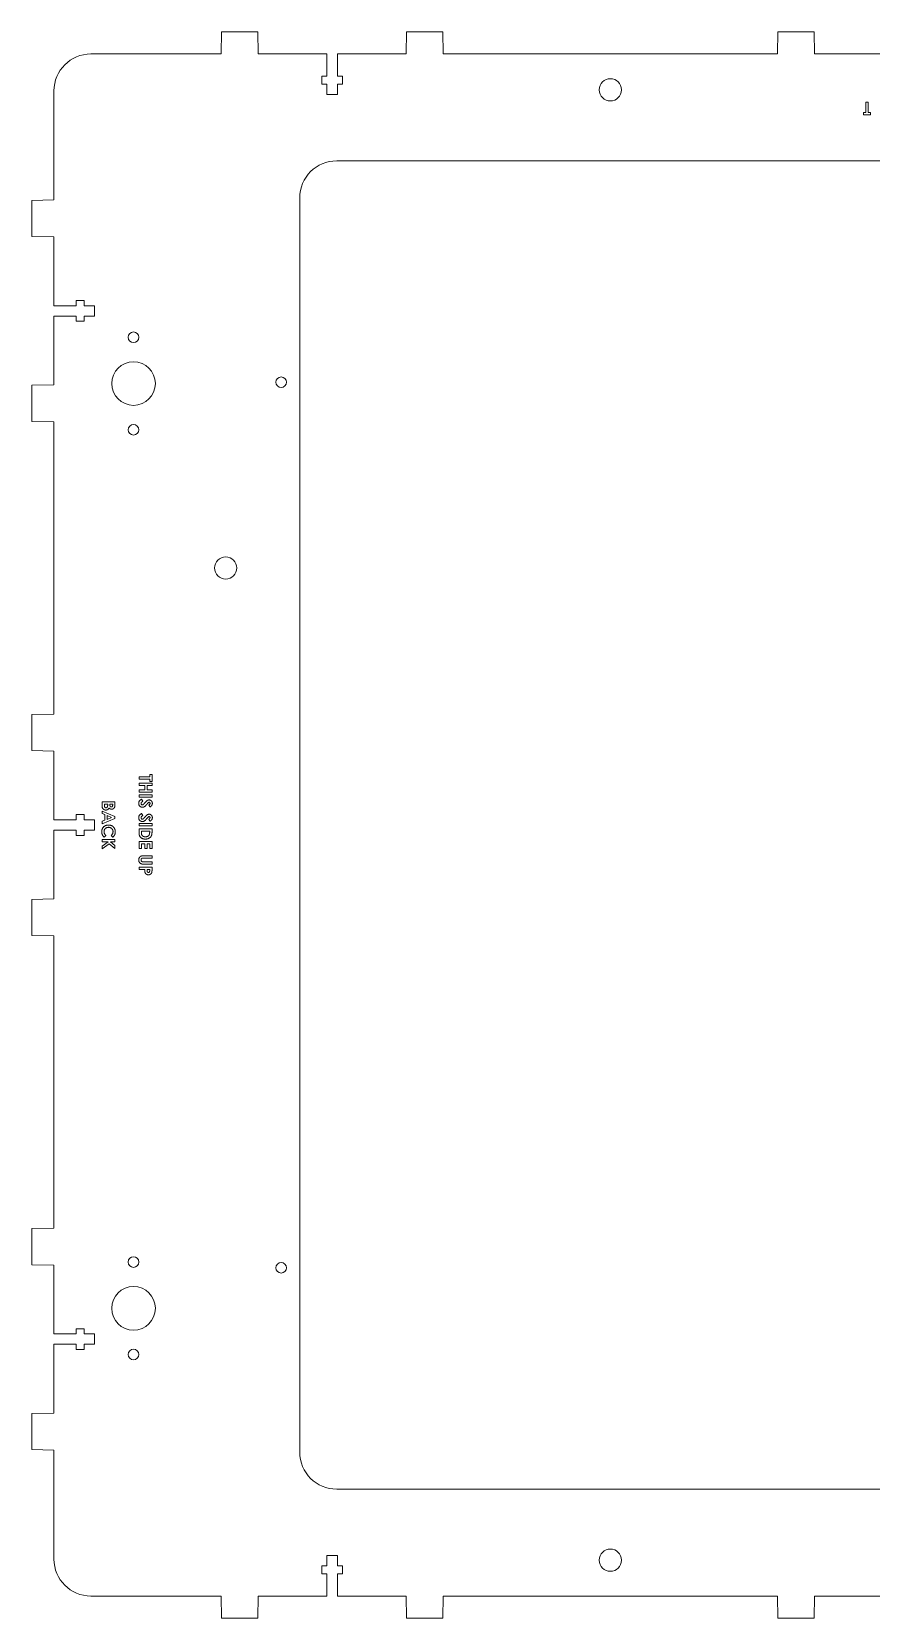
# Model space of a CAD drawing. Header units: millimetres. Extents: x -232 to 232, y -214 to 214.
# Drawn here: x -231.5 to -4.7, y -214.4 to 214.4 of the extents above; entities that cross this region are included whole.
import ezdxf

# ---------------------------------------------------------------- set-up
doc = ezdxf.new("R2010")
doc.units = ezdxf.units.MM

msp = doc.modelspace()

# ---------------------------------------------------------------- linework, layer by layer
at = {"color": 7, "linetype": 'Continuous', "lineweight": 15}
for p, q in [((-180.25, 214.45), (-180.35, 208.45)), ((-170.45, 214.45), (-180.25, 214.45)), ((-170.35, 208.45), (-170.45, 214.45)), ((-130.25, 214.45), (-130.35, 208.45)), ((-120.45, 214.45), (-130.25, 214.45)), ((-120.35, 208.45), (-120.45, 214.45)), ((-29.9, 214.45), (-30, 208.45)), ((-20.1, 214.45), (-29.9, 214.45)), ((-20, 208.45), (-20.1, 214.45)), ((-180.35, 208.45), (-215.53, 208.45)), ((-151.78, 208.45), (-170.35, 208.45)), ((-151.78, 208.45), (-151.78, 202.45)), ((-130.35, 208.45), (-148.93, 208.45)), ((-148.93, 202.45), (-148.93, 208.45)), ((-30, 208.45), (-120.35, 208.45)), ((-1.43, 208.45), (-20, 208.45)), ((-153.15, 202.45), (-153.15, 200.25)), ((-151.78, 202.45), (-153.15, 202.45)), ((-147.55, 202.45), (-148.93, 202.45)), ((-147.55, 200.25), (-147.55, 202.45)), ((-225.53, 198.45), (-225.53, 168.97)), ((-153.15, 200.25), (-151.78, 200.25)), ((-151.78, 200.25), (-151.78, 197.45)), ((-151.78, 197.45), (-148.93, 197.45)), ((-148.93, 200.25), (-147.55, 200.25)), ((-148.93, 197.45), (-148.93, 200.25)), ((-6.17, 192.58), (-6.17, 195.45)), ((-6.17, 195.45), (-5.54, 195.45)), ((-5.54, 195.45), (-5.54, 192.58)), ((-6.8, 191.95), (-6.8, 192.58)), ((-6.8, 192.58), (-6.17, 192.58)), ((-4.91, 191.95), (-6.8, 191.95)), ((-5.54, 192.58), (-4.91, 192.58)), ((-4.91, 192.58), (-4.91, 191.95)), ((186.62, 179.55), (-149.12, 179.55)), ((-225.53, 168.97), (-231.53, 168.87)), ((-231.53, 168.87), (-231.53, 159.07)), ((-159.12, 169.55), (-159.12, -169.55)), ((-231.53, 159.07), (-225.53, 158.97)), ((-225.53, 158.97), (-225.53, 140.39)), ((-219.53, 140.39), (-219.53, 141.77)), ((-219.53, 141.77), (-217.32, 141.77)), ((-217.32, 141.77), (-217.32, 140.39)), ((-225.53, 140.39), (-219.53, 140.39)), ((-219.53, 137.54), (-225.53, 137.54)), ((-225.53, 137.54), (-225.53, 118.97)), ((-219.53, 136.17), (-219.53, 137.54)), ((-217.32, 140.39), (-214.53, 140.39)), ((-214.53, 137.54), (-217.32, 137.54)), ((-217.32, 137.54), (-217.32, 136.17)), ((-214.53, 140.39), (-214.53, 137.54)), ((-217.32, 136.17), (-219.53, 136.17)), ((-225.53, 118.97), (-231.53, 118.87)), ((-231.53, 118.87), (-231.53, 109.07)), ((-231.53, 109.07), (-225.53, 108.97)), ((-225.53, 108.97), (-225.53, 30)), ((-225.53, 30), (-231.53, 29.9)), ((-231.53, 29.9), (-231.53, 20.1)), ((-231.53, 20.1), (-225.53, 20)), ((-225.53, 20), (-225.53, 1.43)), ((-202.53, 12.43), (-202.53, 13.06)), ((-202.53, 13.06), (-199.65, 13.06)), ((-199.65, 13.06), (-199.65, 13.69)), ((-199.65, 13.69), (-199.03, 13.69)), ((-199.03, 13.69), (-199.03, 11.8)), ((-199.65, 12.43), (-202.53, 12.43)), ((-202.53, 10.68), (-202.53, 11.31)), ((-202.53, 11.31), (-199.03, 11.31)), ((-201, 10.68), (-202.53, 10.68)), ((-202.53, 8.84), (-202.53, 9.47)), ((-202.53, 9.47), (-201, 9.47)), ((-199.03, 8.84), (-202.53, 8.84)), ((-201, 9.47), (-201, 10.68)), ((-199.03, 10.68), (-200.37, 10.68)), ((-200.37, 10.68), (-200.37, 9.47)), ((-200.37, 9.47), (-199.03, 9.47)), ((-199.65, 11.8), (-199.65, 12.43)), ((-199.03, 11.8), (-199.65, 11.8)), ((-199.03, 11.31), (-199.03, 10.68)), ((-199.03, 9.47), (-199.03, 8.84)), ((-212.53, 5.25), (-212.53, 6.24)), ((-212.53, 6.24), (-209.03, 6.24)), ((-211, 5.61), (-211.9, 5.61)), ((-211.9, 5.61), (-211.9, 5.43)), ((-211, 5.46), (-211, 5.61)), ((-209.65, 5.61), (-210.42, 5.61)), ((-210.42, 5.61), (-210.42, 5.44)), ((-209.65, 5.41), (-209.65, 5.61)), ((-209.03, 6.24), (-209.03, 5.68)), ((-202.53, 7.49), (-202.53, 8.12)), ((-202.53, 8.12), (-199.03, 8.12)), ((-199.03, 7.49), (-202.53, 7.49)), ((-201.87, 6.96), (-201.54, 6.4)), ((-199.49, 4.89), (-199.92, 5.36)), ((-199.03, 8.12), (-199.03, 7.49)), ((-225.53, 1.43), (-219.53, 1.43)), ((-219.53, 1.43), (-219.53, 2.8)), ((-219.53, 2.8), (-217.32, 2.8)), ((-217.32, 2.8), (-217.32, 1.43)), ((-217.32, 1.43), (-214.53, 1.43)), ((-214.53, 1.43), (-214.53, -1.43)), ((-212.53, 3.08), (-212.53, 3.75)), ((-212.53, 3.75), (-209.03, 2.33)), ((-211.81, 2.8), (-212.53, 3.08)), ((-209.03, 1.75), (-212.53, 0.34)), ((-212.53, 1.01), (-211.81, 1.28)), ((-212.53, 0.34), (-212.53, 1.01)), ((-211.81, 1.28), (-211.81, 2.8)), ((-211.18, 2.57), (-211.18, 1.52)), ((-209.96, 2.04), (-211.18, 2.57)), ((-211.18, 1.52), (-209.96, 2.04)), ((-209.03, 2.33), (-209.03, 1.75)), ((-202.53, -0.22), (-202.53, 0.4)), ((-202.53, 0.4), (-199.03, 0.4)), ((-201.87, 3.1), (-201.54, 2.54)), ((-199.49, 1.03), (-199.92, 1.5)), ((-199.03, 0.4), (-199.03, -0.22)), ((-219.53, -1.43), (-225.53, -1.43)), ((-225.53, -1.43), (-225.53, -20)), ((-219.53, -2.8), (-219.53, -1.43)), ((-217.32, -2.8), (-219.53, -2.8)), ((-214.53, -1.43), (-217.32, -1.43)), ((-217.32, -1.43), (-217.32, -2.8)), ((-212.53, -4.58), (-212.53, -3.95)), ((-212.53, -3.95), (-209.03, -3.95)), ((-211.48, -2.86), (-211.95, -3.31)), ((-209.63, -3.32), (-210.07, -2.86)), ((-209.03, -3.95), (-209.03, -4.58)), ((-199.03, -0.22), (-202.53, -0.22)), ((-202.53, -1.84), (-202.53, -1.03)), ((-202.53, -1.03), (-199.03, -1.03)), ((-199.65, -1.66), (-201.9, -1.66)), ((-201.9, -1.66), (-201.9, -1.99)), ((-199.65, -1.9), (-199.65, -1.66)), ((-199.03, -1.03), (-199.03, -1.82)), ((-212.53, -5.73), (-210.88, -4.58)), ((-210.88, -4.58), (-212.53, -4.58)), ((-210.57, -5.12), (-212.53, -6.48)), ((-212.53, -6.48), (-212.53, -5.73)), ((-209.03, -6.36), (-210.57, -5.12)), ((-209.03, -4.58), (-210.26, -4.58)), ((-210.26, -4.58), (-209.03, -5.57)), ((-209.03, -5.57), (-209.03, -6.36)), ((-202.53, -6.33), (-202.53, -4.44)), ((-202.53, -4.44), (-199.03, -4.44)), ((-201.9, -6.33), (-202.53, -6.33)), ((-200.95, -5.07), (-201.9, -5.07)), ((-201.9, -5.07), (-201.9, -6.33)), ((-201.11, -8.3), (-199.03, -8.3)), ((-200.95, -6.33), (-200.95, -5.07)), ((-200.33, -6.33), (-200.95, -6.33)), ((-199.65, -5.07), (-200.33, -5.07)), ((-200.33, -5.07), (-200.33, -6.33)), ((-199.65, -6.33), (-199.65, -5.07)), ((-199.03, -6.33), (-199.65, -6.33)), ((-199.03, -4.44), (-199.03, -6.33)), ((-199.03, -8.3), (-199.03, -8.93)), ((-202.53, -12.03), (-202.53, -11.4)), ((-202.53, -11.4), (-199.03, -11.4)), ((-201, -12.03), (-202.53, -12.03)), ((-199.03, -8.93), (-201.3, -8.93)), ((-201.22, -9.96), (-199.03, -9.96)), ((-199.03, -10.59), (-201.11, -10.59)), ((-199.65, -12.03), (-200.37, -12.03)), ((-200.37, -12.03), (-200.37, -12.25)), ((-199.65, -12.22), (-199.65, -12.03)), ((-199.03, -9.96), (-199.03, -10.59)), ((-199.03, -11.4), (-199.03, -12.1)), ((-225.53, -20), (-231.53, -20.1)), ((-231.53, -20.1), (-231.53, -29.9)), ((-231.53, -29.9), (-225.53, -30)), ((-225.53, -30), (-225.53, -108.97)), ((-225.53, -108.97), (-231.53, -109.07)), ((-231.53, -109.07), (-231.53, -118.87)), ((-231.53, -118.87), (-225.53, -118.97)), ((-225.53, -118.97), (-225.53, -137.54)), ((-219.53, -137.54), (-219.53, -136.17)), ((-219.53, -136.17), (-217.32, -136.17)), ((-217.32, -136.17), (-217.32, -137.54)), ((-225.53, -137.54), (-219.53, -137.54)), ((-219.53, -140.39), (-225.53, -140.39)), ((-225.53, -140.39), (-225.53, -158.97)), ((-219.53, -141.77), (-219.53, -140.39)), ((-217.32, -137.54), (-214.53, -137.54)), ((-214.53, -140.39), (-217.32, -140.39)), ((-217.32, -140.39), (-217.32, -141.77)), ((-214.53, -137.54), (-214.53, -140.39)), ((-217.32, -141.77), (-219.53, -141.77)), ((-225.53, -158.97), (-231.53, -159.07)), ((-231.53, -159.07), (-231.53, -168.87)), ((-231.53, -168.87), (-225.53, -168.97)), ((-225.53, -168.97), (-225.53, -198.45)), ((-149.12, -179.55), (186.62, -179.55)), ((-153.15, -202.45), (-153.15, -200.25)), ((-153.15, -200.25), (-151.78, -200.25)), ((-151.78, -200.25), (-151.78, -197.45)), ((-151.78, -197.45), (-148.93, -197.45)), ((-148.93, -197.45), (-148.93, -200.25)), ((-148.93, -200.25), (-147.55, -200.25)), ((-147.55, -200.25), (-147.55, -202.45)), ((-151.78, -202.45), (-153.15, -202.45)), ((-151.78, -208.45), (-151.78, -202.45)), ((-147.55, -202.45), (-148.93, -202.45)), ((-148.93, -202.45), (-148.93, -208.45)), ((-215.53, -208.45), (-180.35, -208.45)), ((-180.35, -208.45), (-180.25, -214.45)), ((-170.45, -214.45), (-170.35, -208.45)), ((-170.35, -208.45), (-151.78, -208.45)), ((-148.93, -208.45), (-130.35, -208.45)), ((-130.35, -208.45), (-130.25, -214.45)), ((-120.45, -214.45), (-120.35, -208.45)), ((-120.35, -208.45), (-30, -208.45)), ((-30, -208.45), (-29.9, -214.45)), ((-20.1, -214.45), (-20, -208.45)), ((-20, -208.45), (-1.43, -208.45)), ((-170.45, -214.45), (-180.25, -214.45)), ((-120.45, -214.45), (-130.25, -214.45)), ((-20.1, -214.45), (-29.9, -214.45))]:
    msp.add_line(p, q, dxfattribs=at)
for centre, radius in [((-75.17, 198.75), 3), ((-204.03, 131.85), 1.43), ((-204.03, 119.35), 5.9), ((-164.12, 119.7), 1.43), ((-204.03, 106.85), 1.43), ((-179.12, 69.48), 3), ((-204.03, -118.15), 1.43), ((-164.12, -119.7), 1.43), ((-204.03, -130.65), 5.9), ((-204.03, -143.15), 1.43), ((-75.17, -198.75), 3)]:
    msp.add_circle(centre, radius, dxfattribs=at)
for centre, start, end in [((-215.53, 198.45), 90, 180), ((-149.12, 169.55), 90, 180), ((-149.12, -169.55), 180, 270), ((-215.53, -198.45), 180, 270)]:
    msp.add_arc(centre, 10, start, end, dxfattribs=at)
for points, knots in [([(-211.51, 4.04), (-211.56, 4.04), (-211.65, 4.04), (-211.79, 4.07), (-211.92, 4.12), (-212.05, 4.19), (-212.16, 4.27), (-212.26, 4.36), (-212.34, 4.47), (-212.4, 4.57), (-212.44, 4.65), (-212.46, 4.72), (-212.48, 4.79), (-212.5, 4.88), (-212.51, 4.96), (-212.52, 5.05), (-212.52, 5.15), (-212.52, 5.22), (-212.53, 5.25)], [0, 0, 0, 0, 0.080261, 0.158474, 0.236207, 0.315056, 0.393175, 0.468687, 0.542738, 0.617328, 0.655986, 0.697072, 0.740691, 0.786724, 0.835575, 0.887247, 0.941896, 1, 1, 1, 1]), ([(-211.9, 5.43), (-211.9, 5.39), (-211.9, 5.32), (-211.89, 5.23), (-211.88, 5.14), (-211.87, 5.06), (-211.86, 4.98), (-211.84, 4.92), (-211.82, 4.87), (-211.79, 4.82), (-211.77, 4.79), (-211.74, 4.75), (-211.7, 4.73), (-211.66, 4.71), (-211.62, 4.69), (-211.58, 4.68), (-211.54, 4.67), (-211.5, 4.67), (-211.49, 4.67)], [0, 0, 0, 0, 0.109567, 0.210657, 0.302002, 0.385143, 0.459013, 0.524719, 0.583227, 0.634208, 0.681186, 0.726275, 0.770113, 0.81408, 0.857994, 0.903339, 0.950545, 1, 1, 1, 1]), ([(-210.61, 4.63), (-210.62, 4.6), (-210.65, 4.55), (-210.69, 4.48), (-210.73, 4.42), (-210.78, 4.36), (-210.83, 4.31), (-210.88, 4.26), (-210.93, 4.22), (-210.98, 4.18), (-211.04, 4.15), (-211.1, 4.12), (-211.16, 4.09), (-211.23, 4.07), (-211.3, 4.06), (-211.37, 4.05), (-211.44, 4.04), (-211.49, 4.04), (-211.51, 4.04)], [0, 0, 0, 0, 0.072777, 0.142695, 0.20945, 0.274662, 0.337276, 0.397637, 0.457383, 0.51563, 0.573128, 0.631071, 0.689567, 0.748793, 0.809263, 0.870741, 0.934278, 1, 1, 1, 1]), ([(-211.49, 4.67), (-211.47, 4.67), (-211.43, 4.67), (-211.38, 4.68), (-211.33, 4.69), (-211.28, 4.71), (-211.24, 4.74), (-211.2, 4.77), (-211.16, 4.81), (-211.13, 4.85), (-211.1, 4.9), (-211.07, 4.96), (-211.05, 5.02), (-211.03, 5.1), (-211.02, 5.18), (-211.01, 5.26), (-211, 5.36), (-211, 5.42), (-211, 5.46)], [0, 0, 0, 0, 0.052819, 0.102878, 0.151678, 0.199551, 0.247191, 0.295684, 0.345734, 0.397981, 0.453756, 0.514105, 0.579148, 0.650083, 0.727487, 0.811477, 0.902489, 1, 1, 1, 1]), ([(-209.94, 4.26), (-209.97, 4.26), (-210.04, 4.27), (-210.13, 4.28), (-210.22, 4.31), (-210.31, 4.35), (-210.39, 4.4), (-210.47, 4.46), (-210.54, 4.54), (-210.59, 4.6), (-210.61, 4.63)], [0, 0, 0, 0, 0.1233009, 0.2428483, 0.3594093, 0.4755617, 0.5943988, 0.720186, 0.855107, 1, 1, 1, 1]), ([(-210.42, 5.44), (-210.42, 5.42), (-210.42, 5.38), (-210.41, 5.31), (-210.4, 5.25), (-210.39, 5.2), (-210.38, 5.15), (-210.36, 5.1), (-210.34, 5.06), (-210.3, 5.02), (-210.26, 4.97), (-210.19, 4.92), (-210.11, 4.9), (-210.05, 4.89), (-210.02, 4.89)], [0, 0, 0, 0, 0.088765, 0.171355, 0.248082, 0.32112, 0.38886, 0.452062, 0.51223, 0.569578, 0.676977, 0.78104, 0.886932, 1, 1, 1, 1]), ([(-210.02, 4.89), (-209.99, 4.89), (-209.94, 4.89), (-209.87, 4.92), (-209.8, 4.96), (-209.76, 5.01), (-209.73, 5.05), (-209.71, 5.09), (-209.69, 5.14), (-209.68, 5.18), (-209.67, 5.23), (-209.66, 5.29), (-209.65, 5.35), (-209.65, 5.39), (-209.65, 5.41)], [0, 0, 0, 0, 0.11231, 0.217147, 0.320714, 0.428659, 0.486092, 0.546538, 0.610628, 0.678603, 0.751055, 0.828597, 0.911511, 1, 1, 1, 1]), ([(-209.09, 4.96), (-209.09, 4.94), (-209.11, 4.88), (-209.14, 4.81), (-209.17, 4.74), (-209.21, 4.67), (-209.25, 4.61), (-209.29, 4.55), (-209.34, 4.5), (-209.4, 4.45), (-209.46, 4.41), (-209.52, 4.37), (-209.58, 4.34), (-209.65, 4.31), (-209.72, 4.29), (-209.79, 4.27), (-209.86, 4.26), (-209.91, 4.26), (-209.94, 4.26)], [0, 0, 0, 0, 0.068753, 0.134916, 0.199731, 0.262986, 0.325373, 0.387355, 0.449429, 0.511142, 0.5725, 0.633108, 0.692895, 0.752379, 0.812729, 0.873473, 0.935773, 1, 1, 1, 1]), ([(-209.03, 5.68), (-209.03, 5.64), (-209.03, 5.56), (-209.03, 5.45), (-209.03, 5.35), (-209.04, 5.26), (-209.05, 5.17), (-209.06, 5.09), (-209.07, 5.03), (-209.08, 4.98), (-209.09, 4.96)], [0, 0, 0, 0, 0.163996, 0.31733, 0.458061, 0.588186, 0.707951, 0.816321, 0.913584, 1, 1, 1, 1]), ([(-202.61, 5.85), (-202.61, 5.88), (-202.61, 5.94), (-202.6, 6.03), (-202.59, 6.11), (-202.57, 6.19), (-202.55, 6.27), (-202.51, 6.35), (-202.48, 6.42), (-202.44, 6.49), (-202.39, 6.56), (-202.33, 6.62), (-202.27, 6.68), (-202.2, 6.74), (-202.13, 6.8), (-202.05, 6.86), (-201.96, 6.91), (-201.9, 6.94), (-201.87, 6.96)], [0, 0, 0, 0, 0.06356, 0.125885, 0.186265, 0.245009, 0.303398, 0.360818, 0.418085, 0.47554, 0.533815, 0.593678, 0.655095, 0.718735, 0.784946, 0.853503, 0.925173, 1, 1, 1, 1]), ([(-201.62, 4.8), (-201.65, 4.8), (-201.72, 4.8), (-201.82, 4.82), (-201.92, 4.84), (-202.01, 4.87), (-202.1, 4.91), (-202.18, 4.96), (-202.26, 5.02), (-202.33, 5.09), (-202.4, 5.17), (-202.46, 5.25), (-202.51, 5.34), (-202.55, 5.43), (-202.58, 5.53), (-202.6, 5.63), (-202.61, 5.74), (-202.61, 5.81), (-202.61, 5.85)], [0, 0, 0, 0, 0.065193, 0.12791, 0.189023, 0.248512, 0.307568, 0.366978, 0.426948, 0.4883, 0.550066, 0.611349, 0.67219, 0.734048, 0.796945, 0.862267, 0.929634, 1, 1, 1, 1]), ([(-201.54, 6.4), (-201.57, 6.38), (-201.64, 6.34), (-201.73, 6.28), (-201.81, 6.21), (-201.87, 6.14), (-201.92, 6.06), (-201.96, 5.99), (-201.98, 5.91), (-201.99, 5.86), (-201.99, 5.83)], [0, 0, 0, 0, 0.160458, 0.307612, 0.442139, 0.566229, 0.681222, 0.789558, 0.895029, 1, 1, 1, 1]), ([(-201.99, 5.83), (-201.99, 5.8), (-201.98, 5.75), (-201.96, 5.67), (-201.93, 5.6), (-201.89, 5.54), (-201.84, 5.49), (-201.78, 5.46), (-201.72, 5.43), (-201.68, 5.43), (-201.65, 5.43)], [0, 0, 0, 0, 0.141922, 0.275349, 0.405274, 0.536299, 0.66224, 0.777967, 0.88833, 1, 1, 1, 1]), ([(-201.65, 5.43), (-201.63, 5.43), (-201.59, 5.43), (-201.53, 5.45), (-201.47, 5.48), (-201.42, 5.51), (-201.38, 5.54), (-201.35, 5.57), (-201.31, 5.61), (-201.26, 5.65), (-201.22, 5.71), (-201.16, 5.76), (-201.11, 5.83), (-201.07, 5.87), (-201.05, 5.89)], [0, 0, 0, 0, 0.076338, 0.155074, 0.238325, 0.327891, 0.378865, 0.43968, 0.509886, 0.588921, 0.677472, 0.775572, 0.882649, 1, 1, 1, 1]), ([(-200.82, 5.16), (-200.85, 5.13), (-200.91, 5.07), (-201.01, 5), (-201.11, 4.93), (-201.21, 4.88), (-201.3, 4.85), (-201.41, 4.82), (-201.51, 4.8), (-201.58, 4.8), (-201.62, 4.8)], [0, 0, 0, 0, 0.1508106, 0.289911, 0.4174979, 0.5355969, 0.6488034, 0.7624408, 0.8798446, 1, 1, 1, 1]), ([(-201.05, 5.89), (-201.01, 5.94), (-200.94, 6.02), (-200.83, 6.14), (-200.73, 6.25), (-200.64, 6.35), (-200.55, 6.43), (-200.47, 6.51), (-200.4, 6.56), (-200.31, 6.63), (-200.21, 6.69), (-200.08, 6.74), (-199.95, 6.77), (-199.87, 6.77), (-199.82, 6.78)], [0, 0, 0, 0, 0.112135, 0.215221, 0.309931, 0.395996, 0.473179, 0.541879, 0.602267, 0.654475, 0.747781, 0.835263, 0.918918, 1, 1, 1, 1]), ([(-200.41, 5.61), (-200.44, 5.58), (-200.49, 5.53), (-200.55, 5.45), (-200.62, 5.38), (-200.67, 5.32), (-200.72, 5.27), (-200.76, 5.22), (-200.79, 5.19), (-200.81, 5.17), (-200.82, 5.16)], [0, 0, 0, 0, 0.192953, 0.366184, 0.520457, 0.655012, 0.770624, 0.865677, 0.942675, 1, 1, 1, 1]), ([(-199.96, 6.09), (-199.97, 6.08), (-199.99, 6.06), (-200.03, 6.03), (-200.08, 5.98), (-200.13, 5.93), (-200.19, 5.86), (-200.26, 5.79), (-200.33, 5.71), (-200.38, 5.65), (-200.41, 5.61)], [0, 0, 0, 0, 0.059234, 0.136348, 0.233803, 0.34864, 0.483185, 0.635971, 0.809245, 1, 1, 1, 1]), ([(-199.79, 6.15), (-199.81, 6.15), (-199.84, 6.15), (-199.88, 6.13), (-199.92, 6.12), (-199.95, 6.1), (-199.96, 6.09)], [0, 0, 0, 0, 0.241881, 0.487115, 0.737838, 1, 1, 1, 1]), ([(-199.92, 5.36), (-199.89, 5.38), (-199.84, 5.42), (-199.77, 5.48), (-199.7, 5.54), (-199.65, 5.61), (-199.61, 5.67), (-199.58, 5.73), (-199.57, 5.8), (-199.56, 5.84), (-199.56, 5.86)], [0, 0, 0, 0, 0.162432, 0.311848, 0.448466, 0.574275, 0.689054, 0.797558, 0.900286, 1, 1, 1, 1]), ([(-199.82, 6.78), (-199.79, 6.77), (-199.73, 6.77), (-199.65, 6.76), (-199.56, 6.74), (-199.48, 6.71), (-199.41, 6.67), (-199.33, 6.63), (-199.26, 6.57), (-199.2, 6.51), (-199.13, 6.44), (-199.08, 6.37), (-199.04, 6.3), (-199, 6.22), (-198.97, 6.13), (-198.95, 6.04), (-198.94, 5.95), (-198.94, 5.89), (-198.94, 5.86)], [0, 0, 0, 0, 0.063185, 0.124481, 0.184877, 0.244614, 0.304595, 0.365488, 0.427421, 0.49161, 0.55586, 0.618978, 0.68088, 0.742424, 0.804953, 0.868227, 0.932874, 1, 1, 1, 1]), ([(-199.56, 5.86), (-199.56, 5.88), (-199.57, 5.92), (-199.58, 5.98), (-199.6, 6.03), (-199.63, 6.07), (-199.67, 6.1), (-199.71, 6.13), (-199.75, 6.14), (-199.78, 6.15), (-199.79, 6.15)], [0, 0, 0, 0, 0.1481263, 0.2859929, 0.4166344, 0.5473799, 0.6715828, 0.7844007, 0.8932656, 1, 1, 1, 1]), ([(-198.94, 5.86), (-198.94, 5.82), (-198.94, 5.73), (-198.96, 5.61), (-199, 5.49), (-199.04, 5.4), (-199.09, 5.32), (-199.13, 5.26), (-199.17, 5.2), (-199.23, 5.14), (-199.28, 5.08), (-199.35, 5.02), (-199.42, 4.95), (-199.47, 4.91), (-199.49, 4.89)], [0, 0, 0, 0, 0.106906, 0.212967, 0.319763, 0.429089, 0.485862, 0.546561, 0.611431, 0.679818, 0.753594, 0.83076, 0.913137, 1, 1, 1, 1]), ([(-202.61, 1.99), (-202.61, 2.02), (-202.61, 2.08), (-202.6, 2.17), (-202.59, 2.25), (-202.57, 2.34), (-202.55, 2.41), (-202.51, 2.49), (-202.48, 2.56), (-202.44, 2.63), (-202.39, 2.7), (-202.33, 2.76), (-202.27, 2.82), (-202.2, 2.88), (-202.13, 2.94), (-202.05, 3), (-201.96, 3.05), (-201.9, 3.08), (-201.87, 3.1)], [0, 0, 0, 0, 0.06356, 0.125885, 0.186265, 0.245009, 0.303398, 0.360818, 0.418085, 0.47554, 0.533815, 0.593678, 0.655095, 0.718735, 0.784946, 0.853503, 0.925173, 1, 1, 1, 1]), ([(-201.62, 0.94), (-201.65, 0.94), (-201.72, 0.94), (-201.82, 0.96), (-201.92, 0.98), (-202.01, 1.01), (-202.1, 1.05), (-202.18, 1.1), (-202.26, 1.16), (-202.33, 1.23), (-202.4, 1.31), (-202.46, 1.39), (-202.51, 1.48), (-202.55, 1.57), (-202.58, 1.67), (-202.6, 1.77), (-202.61, 1.88), (-202.61, 1.96), (-202.61, 1.99)], [0, 0, 0, 0, 0.0651926, 0.1279104, 0.189023, 0.2485123, 0.3075682, 0.3669777, 0.4269483, 0.4882995, 0.5500665, 0.6113494, 0.6721904, 0.7340476, 0.7969447, 0.862267, 0.9296344, 1, 1, 1, 1]), ([(-201.54, 2.54), (-201.57, 2.52), (-201.64, 2.48), (-201.73, 2.42), (-201.81, 2.35), (-201.87, 2.28), (-201.92, 2.21), (-201.96, 2.13), (-201.98, 2.05), (-201.99, 2), (-201.99, 1.97)], [0, 0, 0, 0, 0.160458, 0.307612, 0.442139, 0.566229, 0.681222, 0.789558, 0.895029, 1, 1, 1, 1]), ([(-201.99, 1.97), (-201.99, 1.94), (-201.98, 1.89), (-201.96, 1.81), (-201.93, 1.74), (-201.89, 1.69), (-201.84, 1.63), (-201.78, 1.6), (-201.72, 1.57), (-201.68, 1.57), (-201.65, 1.57)], [0, 0, 0, 0, 0.141922, 0.275349, 0.405274, 0.536299, 0.66224, 0.777967, 0.88833, 1, 1, 1, 1]), ([(-201.65, 1.57), (-201.63, 1.57), (-201.59, 1.57), (-201.53, 1.59), (-201.47, 1.62), (-201.42, 1.65), (-201.38, 1.68), (-201.35, 1.71), (-201.31, 1.75), (-201.26, 1.8), (-201.22, 1.85), (-201.16, 1.9), (-201.11, 1.97), (-201.07, 2.01), (-201.05, 2.03)], [0, 0, 0, 0, 0.076338, 0.155074, 0.238325, 0.327891, 0.378865, 0.43968, 0.509886, 0.588921, 0.677472, 0.775572, 0.882649, 1, 1, 1, 1]), ([(-200.82, 1.3), (-200.85, 1.27), (-200.91, 1.21), (-201.01, 1.14), (-201.11, 1.07), (-201.21, 1.02), (-201.3, 0.99), (-201.41, 0.96), (-201.51, 0.94), (-201.58, 0.94), (-201.62, 0.94)], [0, 0, 0, 0, 0.1508106, 0.289911, 0.4174979, 0.5355969, 0.6488034, 0.7624408, 0.8798446, 1, 1, 1, 1]), ([(-201.05, 2.03), (-201.01, 2.08), (-200.94, 2.16), (-200.83, 2.29), (-200.73, 2.39), (-200.64, 2.49), (-200.55, 2.57), (-200.47, 2.65), (-200.4, 2.71), (-200.31, 2.77), (-200.21, 2.83), (-200.08, 2.88), (-199.95, 2.91), (-199.87, 2.91), (-199.82, 2.92)], [0, 0, 0, 0, 0.112135, 0.215221, 0.309931, 0.395996, 0.473179, 0.541879, 0.602267, 0.654475, 0.747781, 0.835263, 0.918918, 1, 1, 1, 1]), ([(-200.41, 1.75), (-200.44, 1.73), (-200.49, 1.67), (-200.55, 1.59), (-200.62, 1.52), (-200.67, 1.46), (-200.72, 1.41), (-200.76, 1.36), (-200.79, 1.33), (-200.81, 1.31), (-200.82, 1.3)], [0, 0, 0, 0, 0.192953, 0.366184, 0.520457, 0.655012, 0.770624, 0.865677, 0.942675, 1, 1, 1, 1]), ([(-199.96, 2.23), (-199.97, 2.22), (-199.99, 2.2), (-200.03, 2.17), (-200.08, 2.12), (-200.13, 2.07), (-200.19, 2.01), (-200.26, 1.93), (-200.33, 1.85), (-200.38, 1.79), (-200.41, 1.75)], [0, 0, 0, 0, 0.0592336, 0.1363478, 0.2338027, 0.3486397, 0.4831847, 0.6359708, 0.8092454, 1, 1, 1, 1]), ([(-199.79, 2.29), (-199.81, 2.29), (-199.84, 2.29), (-199.88, 2.27), (-199.92, 2.26), (-199.95, 2.24), (-199.96, 2.23)], [0, 0, 0, 0, 0.241881, 0.487115, 0.737838, 1, 1, 1, 1]), ([(-199.92, 1.5), (-199.89, 1.52), (-199.84, 1.56), (-199.77, 1.62), (-199.7, 1.69), (-199.65, 1.75), (-199.61, 1.81), (-199.58, 1.88), (-199.57, 1.94), (-199.56, 1.98), (-199.56, 2.01)], [0, 0, 0, 0, 0.162432, 0.311848, 0.448466, 0.574275, 0.689054, 0.797558, 0.900286, 1, 1, 1, 1]), ([(-199.82, 2.92), (-199.79, 2.92), (-199.73, 2.91), (-199.65, 2.9), (-199.56, 2.88), (-199.48, 2.85), (-199.41, 2.81), (-199.33, 2.77), (-199.26, 2.71), (-199.2, 2.65), (-199.13, 2.58), (-199.08, 2.51), (-199.04, 2.44), (-199, 2.36), (-198.97, 2.27), (-198.95, 2.18), (-198.94, 2.09), (-198.94, 2.03), (-198.94, 2)], [0, 0, 0, 0, 0.063185, 0.124481, 0.184877, 0.244614, 0.304595, 0.365488, 0.427421, 0.49161, 0.55586, 0.618978, 0.68088, 0.742424, 0.804953, 0.868227, 0.932874, 1, 1, 1, 1]), ([(-199.56, 2.01), (-199.56, 2.03), (-199.57, 2.06), (-199.58, 2.12), (-199.6, 2.17), (-199.63, 2.21), (-199.67, 2.24), (-199.71, 2.27), (-199.75, 2.29), (-199.78, 2.29), (-199.79, 2.29)], [0, 0, 0, 0, 0.148126, 0.285993, 0.416634, 0.54738, 0.671583, 0.784401, 0.893266, 1, 1, 1, 1]), ([(-198.94, 2), (-198.94, 1.96), (-198.94, 1.87), (-198.96, 1.75), (-199, 1.63), (-199.04, 1.54), (-199.09, 1.46), (-199.13, 1.4), (-199.17, 1.35), (-199.23, 1.28), (-199.28, 1.22), (-199.35, 1.16), (-199.42, 1.1), (-199.47, 1.05), (-199.49, 1.03)], [0, 0, 0, 0, 0.106906, 0.212967, 0.319763, 0.429089, 0.485862, 0.546561, 0.611431, 0.679818, 0.753594, 0.83076, 0.913137, 1, 1, 1, 1]), ([(-212.61, -1.82), (-212.61, -1.75), (-212.61, -1.62), (-212.59, -1.44), (-212.55, -1.26), (-212.49, -1.09), (-212.41, -0.93), (-212.33, -0.78), (-212.22, -0.64), (-212.1, -0.51), (-211.97, -0.39), (-211.82, -0.28), (-211.67, -0.2), (-211.51, -0.12), (-211.33, -0.07), (-211.15, -0.03), (-210.96, 0), (-210.84, 0), (-210.77, 0)], [0, 0, 0, 0, 0.0673741, 0.1318323, 0.1944548, 0.2555662, 0.3155874, 0.3756245, 0.436133, 0.4977717, 0.5594615, 0.6202669, 0.6807749, 0.741575, 0.8032218, 0.8664971, 0.9319127, 1, 1, 1, 1]), ([(-211.95, -3.31), (-211.98, -3.28), (-212.04, -3.21), (-212.12, -3.12), (-212.2, -3.03), (-212.27, -2.94), (-212.33, -2.85), (-212.38, -2.76), (-212.43, -2.68), (-212.47, -2.59), (-212.5, -2.5), (-212.53, -2.41), (-212.56, -2.32), (-212.58, -2.23), (-212.6, -2.13), (-212.61, -2.03), (-212.61, -1.92), (-212.61, -1.85), (-212.61, -1.82)], [0, 0, 0, 0, 0.077784, 0.151817, 0.222542, 0.29028, 0.354643, 0.415801, 0.474713, 0.53043, 0.585584, 0.641307, 0.6979, 0.75542, 0.814521, 0.874876, 0.936669, 1, 1, 1, 1]), ([(-210.77, -0.63), (-210.8, -0.63), (-210.85, -0.63), (-210.94, -0.64), (-211.02, -0.65), (-211.1, -0.67), (-211.18, -0.69), (-211.26, -0.71), (-211.33, -0.74), (-211.4, -0.78), (-211.47, -0.82), (-211.53, -0.86), (-211.59, -0.91), (-211.64, -0.96), (-211.7, -1.01), (-211.74, -1.07), (-211.79, -1.14), (-211.83, -1.2), (-211.87, -1.27), (-211.9, -1.34), (-211.93, -1.42), (-211.95, -1.49), (-211.97, -1.57), (-211.98, -1.65), (-211.99, -1.73), (-211.99, -1.79), (-211.99, -1.81)], [0, 0, 0, 0, 0.04599, 0.090647, 0.134497, 0.177347, 0.219284, 0.260927, 0.302462, 0.343585, 0.384146, 0.424344, 0.464381, 0.503969, 0.543783, 0.583766, 0.624386, 0.665518, 0.706649, 0.747805, 0.788877, 0.830204, 0.871696, 0.913726, 0.956584, 1, 1, 1, 1]), ([(-211.99, -1.81), (-211.99, -1.86), (-211.98, -1.95), (-211.96, -2.09), (-211.93, -2.22), (-211.89, -2.32), (-211.85, -2.4), (-211.81, -2.46), (-211.77, -2.52), (-211.72, -2.59), (-211.67, -2.66), (-211.61, -2.72), (-211.55, -2.79), (-211.5, -2.84), (-211.48, -2.86)], [0, 0, 0, 0, 0.117044, 0.22996, 0.340689, 0.449881, 0.50608, 0.565321, 0.62822, 0.694742, 0.765029, 0.839587, 0.917753, 1, 1, 1, 1]), ([(-210.77, 0), (-210.73, 0), (-210.64, 0), (-210.52, -0.01), (-210.39, -0.03), (-210.27, -0.06), (-210.16, -0.09), (-210.05, -0.13), (-209.94, -0.18), (-209.84, -0.23), (-209.74, -0.29), (-209.64, -0.36), (-209.55, -0.43), (-209.47, -0.51), (-209.39, -0.6), (-209.32, -0.69), (-209.25, -0.79), (-209.18, -0.9), (-209.12, -1), (-209.07, -1.12), (-209.03, -1.23), (-209, -1.34), (-208.97, -1.46), (-208.95, -1.58), (-208.94, -1.7), (-208.94, -1.79), (-208.94, -1.83)], [0, 0, 0, 0, 0.044668, 0.088522, 0.130976, 0.172908, 0.214009, 0.254998, 0.295309, 0.335907, 0.37632, 0.416323, 0.456499, 0.496665, 0.537199, 0.578092, 0.619901, 0.662604, 0.705271, 0.747628, 0.789409, 0.831248, 0.872811, 0.91486, 0.957022, 1, 1, 1, 1]), ([(-209.56, -1.8), (-209.56, -1.76), (-209.57, -1.68), (-209.58, -1.56), (-209.61, -1.45), (-209.65, -1.35), (-209.7, -1.24), (-209.76, -1.15), (-209.83, -1.05), (-209.91, -0.97), (-210, -0.89), (-210.09, -0.82), (-210.19, -0.76), (-210.3, -0.71), (-210.41, -0.67), (-210.52, -0.65), (-210.64, -0.63), (-210.73, -0.63), (-210.77, -0.63)], [0, 0, 0, 0, 0.064715, 0.127707, 0.188882, 0.249158, 0.309661, 0.370225, 0.432332, 0.495782, 0.559304, 0.621861, 0.683322, 0.744523, 0.806088, 0.868994, 0.933419, 1, 1, 1, 1]), ([(-210.07, -2.86), (-210.03, -2.82), (-209.95, -2.74), (-209.85, -2.62), (-209.76, -2.49), (-209.69, -2.36), (-209.63, -2.23), (-209.59, -2.09), (-209.57, -1.95), (-209.56, -1.85), (-209.56, -1.8)], [0, 0, 0, 0, 0.139413, 0.272761, 0.39951, 0.522802, 0.64266, 0.761583, 0.879795, 1, 1, 1, 1]), ([(-208.94, -1.83), (-208.94, -1.86), (-208.94, -1.93), (-208.95, -2.04), (-208.96, -2.14), (-208.98, -2.24), (-209, -2.35), (-209.04, -2.45), (-209.07, -2.55), (-209.12, -2.64), (-209.16, -2.74), (-209.22, -2.83), (-209.27, -2.92), (-209.34, -3.01), (-209.4, -3.09), (-209.47, -3.17), (-209.55, -3.25), (-209.6, -3.3), (-209.63, -3.32)], [0, 0, 0, 0, 0.062276, 0.123904, 0.185067, 0.24684, 0.308435, 0.370241, 0.432587, 0.495925, 0.559351, 0.621943, 0.684393, 0.746986, 0.809441, 0.872508, 0.935769, 1, 1, 1, 1]), ([(-200.82, -3.81), (-200.89, -3.81), (-201.02, -3.81), (-201.21, -3.78), (-201.39, -3.74), (-201.57, -3.68), (-201.73, -3.61), (-201.88, -3.52), (-202.01, -3.42), (-202.13, -3.31), (-202.23, -3.19), (-202.32, -3.06), (-202.39, -2.93), (-202.43, -2.82), (-202.46, -2.71), (-202.48, -2.63), (-202.49, -2.53), (-202.5, -2.41), (-202.51, -2.29), (-202.52, -2.15), (-202.52, -2), (-202.52, -1.89), (-202.53, -1.84)], [0, 0, 0, 0, 0.065768, 0.129468, 0.191415, 0.252426, 0.311763, 0.368789, 0.42392, 0.478316, 0.531214, 0.582012, 0.631, 0.679298, 0.705354, 0.735241, 0.768918, 0.806873, 0.848941, 0.895125, 0.945474, 1, 1, 1, 1]), ([(-201.9, -1.99), (-201.9, -2.03), (-201.9, -2.1), (-201.89, -2.21), (-201.88, -2.31), (-201.87, -2.4), (-201.86, -2.49), (-201.84, -2.56), (-201.82, -2.63), (-201.79, -2.69), (-201.76, -2.74), (-201.73, -2.79), (-201.69, -2.84), (-201.65, -2.89), (-201.6, -2.93), (-201.55, -2.97), (-201.49, -3.01), (-201.43, -3.05), (-201.37, -3.08), (-201.3, -3.11), (-201.23, -3.13), (-201.15, -3.15), (-201.07, -3.17), (-200.99, -3.18), (-200.9, -3.18), (-200.84, -3.19), (-200.81, -3.19)], [0, 0, 0, 0, 0.062616, 0.120432, 0.174203, 0.22373, 0.269034, 0.310772, 0.348123, 0.382387, 0.414762, 0.447205, 0.480055, 0.51375, 0.547975, 0.582931, 0.619329, 0.657138, 0.695702, 0.73553, 0.775841, 0.817578, 0.860739, 0.905385, 0.951997, 1, 1, 1, 1]), ([(-199.03, -1.82), (-199.03, -1.89), (-199.03, -2), (-199.04, -2.18), (-199.05, -2.34), (-199.07, -2.49), (-199.1, -2.62), (-199.13, -2.75), (-199.17, -2.86), (-199.21, -2.96), (-199.26, -3.05), (-199.32, -3.14), (-199.39, -3.22), (-199.46, -3.3), (-199.54, -3.38), (-199.63, -3.45), (-199.73, -3.51), (-199.83, -3.58), (-199.94, -3.63), (-200.05, -3.68), (-200.17, -3.72), (-200.29, -3.76), (-200.42, -3.78), (-200.55, -3.8), (-200.69, -3.81), (-200.78, -3.81), (-200.82, -3.81)], [0, 0, 0, 0, 0.0601447, 0.1162605, 0.1686444, 0.2173866, 0.2624186, 0.3039154, 0.3422405, 0.377628, 0.4115908, 0.4453921, 0.4797582, 0.5145743, 0.5503562, 0.5869994, 0.6247893, 0.6637395, 0.7034733, 0.7434647, 0.7840256, 0.8251425, 0.8672722, 0.9103116, 0.9544268, 1, 1, 1, 1]), ([(-200.81, -3.19), (-200.77, -3.19), (-200.68, -3.18), (-200.55, -3.17), (-200.42, -3.14), (-200.31, -3.11), (-200.2, -3.06), (-200.11, -3), (-200.01, -2.93), (-199.96, -2.88), (-199.93, -2.86)], [0, 0, 0, 0, 0.1422767, 0.2774285, 0.4064772, 0.5305951, 0.6501429, 0.7668507, 0.8835021, 1, 1, 1, 1]), ([(-199.93, -2.86), (-199.91, -2.83), (-199.86, -2.78), (-199.81, -2.68), (-199.76, -2.58), (-199.72, -2.47), (-199.69, -2.34), (-199.67, -2.2), (-199.66, -2.06), (-199.65, -1.95), (-199.65, -1.9)], [0, 0, 0, 0, 0.101663, 0.207636, 0.318745, 0.43668, 0.563507, 0.698681, 0.844447, 1, 1, 1, 1]), ([(-202.61, -9.45), (-202.61, -9.42), (-202.61, -9.36), (-202.6, -9.27), (-202.59, -9.19), (-202.57, -9.1), (-202.55, -9.03), (-202.52, -8.95), (-202.48, -8.88), (-202.44, -8.81), (-202.4, -8.74), (-202.35, -8.68), (-202.3, -8.62), (-202.24, -8.57), (-202.19, -8.53), (-202.13, -8.49), (-202.07, -8.45), (-202, -8.42), (-201.93, -8.39), (-201.84, -8.37), (-201.75, -8.35), (-201.64, -8.33), (-201.53, -8.32), (-201.4, -8.31), (-201.26, -8.3), (-201.16, -8.3), (-201.11, -8.3)], [0, 0, 0, 0, 0.041716, 0.082306, 0.121576, 0.160073, 0.198001, 0.235575, 0.272725, 0.309812, 0.346569, 0.382461, 0.417249, 0.451311, 0.484834, 0.518013, 0.551052, 0.584156, 0.619453, 0.659145, 0.70346, 0.752831, 0.806837, 0.866137, 0.930499, 1, 1, 1, 1]), ([(-201.11, -10.59), (-201.16, -10.59), (-201.24, -10.59), (-201.35, -10.59), (-201.46, -10.58), (-201.56, -10.58), (-201.64, -10.57), (-201.72, -10.56), (-201.79, -10.55), (-201.86, -10.53), (-201.95, -10.5), (-202.05, -10.45), (-202.15, -10.39), (-202.24, -10.31), (-202.33, -10.23), (-202.41, -10.14), (-202.47, -10.04), (-202.53, -9.94), (-202.57, -9.83), (-202.59, -9.71), (-202.61, -9.58), (-202.61, -9.49), (-202.61, -9.45)], [0, 0, 0, 0, 0.058539, 0.112566, 0.161777, 0.206504, 0.246443, 0.281985, 0.313198, 0.339791, 0.389396, 0.440456, 0.493937, 0.549959, 0.606468, 0.661298, 0.71467, 0.767607, 0.821627, 0.878109, 0.937204, 1, 1, 1, 1]), ([(-201.3, -8.93), (-201.33, -8.93), (-201.37, -8.93), (-201.44, -8.93), (-201.5, -8.94), (-201.55, -8.94), (-201.6, -8.95), (-201.65, -8.96), (-201.68, -8.97), (-201.73, -8.98), (-201.78, -9.01), (-201.83, -9.05), (-201.88, -9.09), (-201.92, -9.15), (-201.95, -9.21), (-201.97, -9.28), (-201.98, -9.36), (-201.99, -9.41), (-201.99, -9.43)], [0, 0, 0, 0, 0.072219, 0.13949, 0.20037, 0.256433, 0.307804, 0.353659, 0.39442, 0.430156, 0.496666, 0.562018, 0.628755, 0.69741, 0.768079, 0.841338, 0.918336, 1, 1, 1, 1]), ([(-201.99, -9.43), (-201.99, -9.46), (-201.98, -9.52), (-201.97, -9.6), (-201.94, -9.67), (-201.91, -9.74), (-201.86, -9.8), (-201.81, -9.85), (-201.76, -9.89), (-201.71, -9.91), (-201.66, -9.93), (-201.62, -9.94), (-201.57, -9.94), (-201.51, -9.95), (-201.45, -9.95), (-201.38, -9.96), (-201.3, -9.96), (-201.25, -9.96), (-201.22, -9.96)], [0, 0, 0, 0, 0.078802, 0.153651, 0.225206, 0.29531, 0.36319, 0.427095, 0.488999, 0.551225, 0.585358, 0.625416, 0.671592, 0.724656, 0.783348, 0.849131, 0.921326, 1, 1, 1, 1]), ([(-200.95, -12.74), (-200.95, -12.72), (-200.96, -12.68), (-200.97, -12.62), (-200.98, -12.54), (-200.99, -12.46), (-200.99, -12.37), (-201, -12.26), (-201, -12.15), (-201, -12.07), (-201, -12.03)], [0, 0, 0, 0, 0.077373, 0.167614, 0.272108, 0.390016, 0.521363, 0.667272, 0.82681, 1, 1, 1, 1]), ([(-200.02, -13.46), (-200.05, -13.46), (-200.11, -13.46), (-200.19, -13.45), (-200.27, -13.44), (-200.35, -13.41), (-200.42, -13.39), (-200.49, -13.35), (-200.55, -13.31), (-200.62, -13.27), (-200.67, -13.22), (-200.73, -13.16), (-200.77, -13.1), (-200.82, -13.04), (-200.86, -12.97), (-200.89, -12.9), (-200.92, -12.82), (-200.94, -12.77), (-200.95, -12.74)], [0, 0, 0, 0, 0.068863, 0.135324, 0.199253, 0.261503, 0.322661, 0.382747, 0.442522, 0.50232, 0.56277, 0.622352, 0.682289, 0.743376, 0.805048, 0.868091, 0.933123, 1, 1, 1, 1]), ([(-200.37, -12.25), (-200.37, -12.29), (-200.37, -12.36), (-200.36, -12.46), (-200.35, -12.55), (-200.34, -12.61), (-200.32, -12.66), (-200.29, -12.7), (-200.26, -12.74), (-200.22, -12.78), (-200.17, -12.8), (-200.13, -12.82), (-200.07, -12.83), (-200.04, -12.83), (-200.02, -12.83)], [0, 0, 0, 0, 0.155172, 0.28552, 0.390535, 0.471014, 0.53849, 0.602942, 0.66656, 0.730177, 0.794928, 0.860217, 0.928115, 1, 1, 1, 1]), ([(-199.03, -12.1), (-199.03, -12.14), (-199.03, -12.23), (-199.03, -12.36), (-199.04, -12.48), (-199.05, -12.59), (-199.06, -12.68), (-199.08, -12.77), (-199.1, -12.85), (-199.13, -12.92), (-199.16, -12.98), (-199.19, -13.04), (-199.22, -13.09), (-199.26, -13.15), (-199.31, -13.19), (-199.36, -13.24), (-199.41, -13.28), (-199.46, -13.32), (-199.52, -13.35), (-199.59, -13.38), (-199.65, -13.41), (-199.72, -13.43), (-199.79, -13.44), (-199.86, -13.45), (-199.94, -13.46), (-199.99, -13.46), (-200.02, -13.46)], [0, 0, 0, 0, 0.070781, 0.136552, 0.197012, 0.252923, 0.303687, 0.349719, 0.39124, 0.428479, 0.463057, 0.49715, 0.531002, 0.564226, 0.597701, 0.631421, 0.665597, 0.700451, 0.735881, 0.771092, 0.806975, 0.843534, 0.88094, 0.919294, 0.95918, 1, 1, 1, 1]), ([(-200.02, -12.83), (-200, -12.83), (-199.97, -12.83), (-199.92, -12.82), (-199.88, -12.81), (-199.84, -12.79), (-199.81, -12.77), (-199.77, -12.74), (-199.75, -12.71), (-199.73, -12.68), (-199.72, -12.67)], [0, 0, 0, 0, 0.137788, 0.267341, 0.390444, 0.511778, 0.629509, 0.747829, 0.871885, 1, 1, 1, 1]), ([(-199.72, -12.67), (-199.72, -12.66), (-199.71, -12.63), (-199.69, -12.59), (-199.68, -12.55), (-199.67, -12.49), (-199.66, -12.44), (-199.66, -12.37), (-199.65, -12.3), (-199.65, -12.25), (-199.65, -12.22)], [0, 0, 0, 0, 0.082101, 0.173825, 0.278953, 0.396639, 0.527316, 0.671298, 0.828754, 1, 1, 1, 1])]:
    msp.add_open_spline(points, degree=3, knots=knots, dxfattribs=at)

doc.saveas('drawing.dxf')
